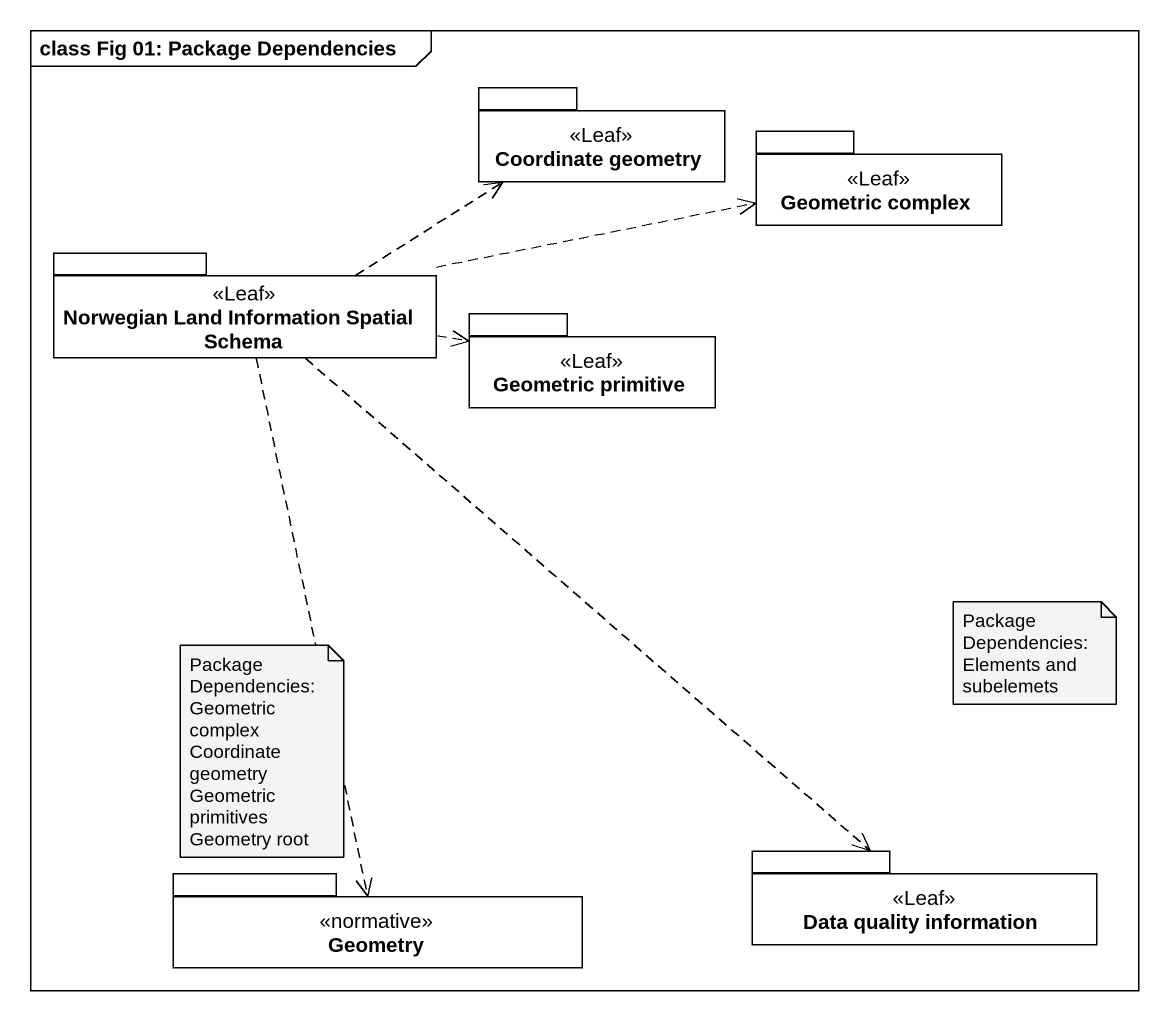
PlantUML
@startuml
mainframe class Fig 01: Package Dependencies
package "Coordinate geometry" as Coordinate_geometry <<Leaf>> {
}
package "Geometric complex" as Geometric_complex <<Leaf>> {
}
package "Norwegian Land Information Spatial Schema" as Norwegian_Land_Information <<Leaf>> {
}
package "Geometric primitive" as Geometric_primitive <<Leaf>> {
}
package Geometry <<normative>> {
}
package "Data quality information" as Data_quality_information <<Leaf>> {
}
Norwegian_Land_Information .right.> Coordinate_geometry
Norwegian_Land_Information .right.> Geometric_complex
Norwegian_Land_Information .right.> Geometric_primitive
Norwegian_Land_Information ..> Geometry
Norwegian_Land_Information ..> Data_quality_information
note as N1
  Package Dependencies:
  Geometric complex
  Coordinate geometry
  Geometric primitives
  Geometry root
end note
note as N2
  Package Dependencies:
  Elements and subelemets
end note
@enduml
